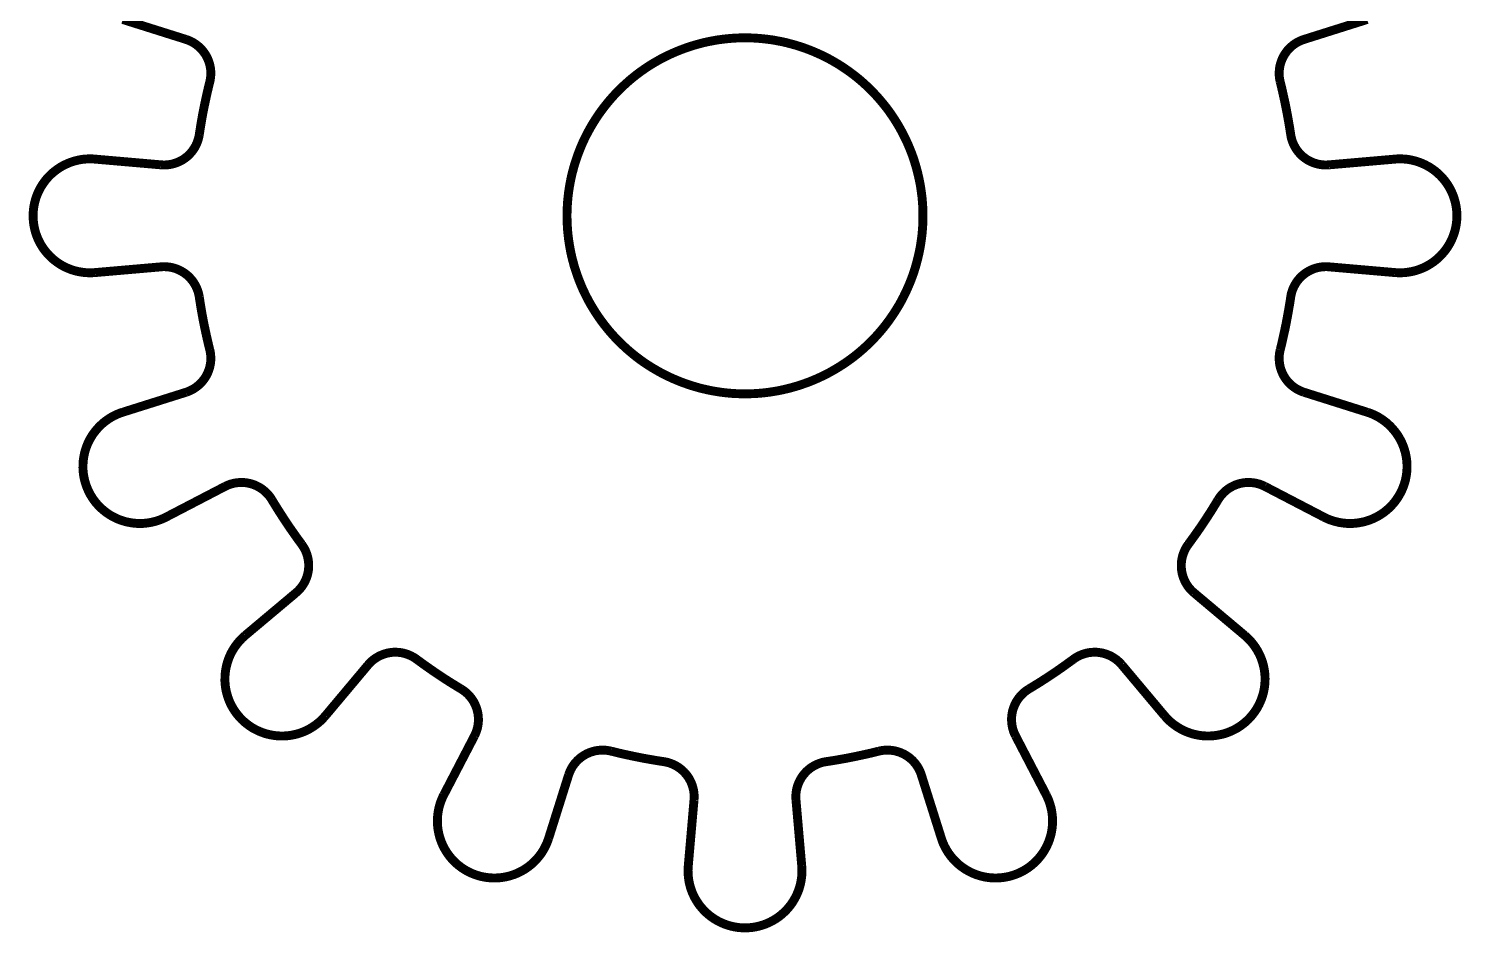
# Model space of a CAD drawing. Extents: x 1.1 to 21.8, y 1.7 to 15.4.
# Drawn here: x 1.092 to 2.677, y 7.108 to 8.107 of the extents above; entities that cross this region are included whole.
import ezdxf

# ---------------------------------------------------------------- set-up
doc = ezdxf.new("R2010")
doc.units = 0
doc.layers.get('0').update_dxf_attribs({"linetype": 'CONTINUOUS'})

msp = doc.modelspace()

# ---------------------------------------------------------------- linework, layer by layer
at = {"color": 0, "const_width": 0.00985}
for points in [[(1.2659, 8.09526), (1.19602, 8.11729)], [(2.50261, 8.09526), (2.57243, 8.11729)], [(1.29221, 8.04818), (1.2927, 8.05024), (1.29302, 8.05236), (1.29324, 8.05447), (1.2934, 8.05658), (1.2934, 8.05871), (1.29329, 8.06082), (1.29308, 8.06293), (1.2927, 8.065), (1.29226, 8.06711), (1.29172, 8.06917), (1.29102, 8.07118), (1.29026, 8.07314), (1.28939, 8.07508), (1.28841, 8.07693), (1.28733, 8.07878), (1.28613, 8.08051), (1.28483, 8.08225), (1.28348, 8.08388), (1.28201, 8.08539), (1.28049, 8.08686), (1.27886, 8.08826), (1.27718, 8.08957), (1.27544, 8.09076), (1.27365, 8.09185), (1.27176, 8.09289), (1.26986, 8.09375), (1.2679, 8.09457), (1.2659, 8.09526)], [(2.47624, 8.04818), (2.47581, 8.05024), (2.47542, 8.05236), (2.47521, 8.05447), (2.4751, 8.05658), (2.4751, 8.05871), (2.47521, 8.06082), (2.47542, 8.06293), (2.47575, 8.065), (2.47618, 8.06711), (2.47678, 8.06917), (2.47743, 8.07118), (2.47825, 8.07314), (2.47911, 8.07508), (2.48008, 8.07693), (2.48118, 8.07878), (2.48236, 8.08051), (2.48361, 8.08225), (2.48497, 8.08388), (2.48643, 8.08539), (2.48796, 8.08686), (2.48958, 8.08826), (2.49126, 8.08957), (2.493, 8.09076), (2.49485, 8.09185), (2.49669, 8.09289), (2.49864, 8.09375), (2.5006, 8.09457), (2.50261, 8.09526)], [(1.29221, 8.04818), (1.29047, 8.04096), (1.28879, 8.03375), (1.28722, 8.02647), (1.2857, 8.01921), (1.28429, 8.01193), (1.28299, 8.00461), (1.28179, 7.99729), (1.28065, 7.98996)], [(2.48785, 7.98996), (2.48671, 7.99729), (2.48546, 8.00461), (2.48415, 8.01193), (2.48275, 8.01921), (2.48128, 8.02647), (2.47965, 8.03375), (2.47803, 8.04096), (2.47624, 8.04818)], [(1.28065, 7.98996), (1.28027, 7.9879), (1.27978, 7.98583), (1.27919, 7.98378), (1.27848, 7.98178), (1.27767, 7.97982), (1.2768, 7.97786), (1.27577, 7.97601), (1.27463, 7.97424), (1.27344, 7.9725), (1.27214, 7.97081), (1.27073, 7.96918), (1.26926, 7.96767), (1.26774, 7.96619), (1.26611, 7.96485), (1.26438, 7.9636), (1.26264, 7.9624), (1.2608, 7.96132), (1.2589, 7.96035), (1.25694, 7.95947), (1.25499, 7.95871), (1.25298, 7.95806), (1.25092, 7.95751), (1.24886, 7.95703), (1.24674, 7.95671), (1.24463, 7.95649), (1.24251, 7.95638), (1.2404, 7.95643), (1.23828, 7.95654)], [(2.48785, 7.98996), (2.48817, 7.9879), (2.48867, 7.98583), (2.48926, 7.98378), (2.48996, 7.98178), (2.49078, 7.97982), (2.49169, 7.97786), (2.49274, 7.97601), (2.49382, 7.97424), (2.49501, 7.9725), (2.49631, 7.97081), (2.49772, 7.96918), (2.49918, 7.96767), (2.50076, 7.96619), (2.50239, 7.96485), (2.50407, 7.9636), (2.50586, 7.9624), (2.50765, 7.96132), (2.50956, 7.96035), (2.5115, 7.95947), (2.51346, 7.95871), (2.51551, 7.95806), (2.51753, 7.95751), (2.51964, 7.95703), (2.52171, 7.95671), (2.52382, 7.95649), (2.52593, 7.95638), (2.5281, 7.95643), (2.53017, 7.95654)], [(1.16531, 7.96289), (1.16271, 7.96311), (1.1601, 7.96317), (1.1575, 7.96311), (1.15489, 7.96294), (1.15229, 7.96272), (1.14968, 7.96235), (1.14714, 7.96186), (1.14459, 7.96126), (1.14204, 7.96061), (1.13954, 7.95979), (1.1371, 7.95893), (1.13471, 7.9579), (1.13232, 7.95682), (1.12999, 7.95562), (1.12771, 7.95438), (1.12549, 7.95296), (1.12337, 7.9515), (1.12126, 7.94997), (1.11925, 7.94835), (1.11724, 7.94661), (1.1154, 7.94482), (1.11355, 7.94293), (1.11182, 7.94097), (1.11019, 7.93896), (1.10862, 7.93685), (1.10715, 7.93468), (1.10574, 7.93246), (1.10449, 7.93024), (1.1033, 7.9279), (1.10216, 7.92551), (1.10118, 7.92313), (1.10026, 7.92068), (1.09945, 7.91818), (1.0988, 7.91564), (1.0982, 7.91314), (1.09771, 7.91054), (1.09733, 7.90799), (1.09706, 7.90539), (1.0969, 7.90278), (1.09684, 7.90018), (1.0969, 7.89757), (1.09706, 7.89497), (1.09733, 7.89236), (1.09771, 7.88976), (1.0982, 7.88721), (1.0988, 7.88465), (1.09945, 7.88211), (1.10026, 7.87967), (1.10118, 7.87722), (1.10216, 7.87478), (1.1033, 7.87244), (1.10449, 7.87011), (1.10574, 7.86783), (1.10715, 7.86561), (1.10862, 7.86344), (1.11019, 7.86139), (1.11182, 7.85938), (1.11355, 7.85742), (1.1154, 7.85553), (1.11724, 7.85374), (1.11925, 7.852), (1.12126, 7.85037), (1.12337, 7.84879), (1.12549, 7.84733), (1.12771, 7.84597), (1.12999, 7.84467), (1.13232, 7.84347), (1.13471, 7.84239), (1.1371, 7.84142), (1.13954, 7.8405), (1.14204, 7.83974), (1.14459, 7.83903), (1.14714, 7.83849), (1.14968, 7.838), (1.15229, 7.83763), (1.15489, 7.83735), (1.1575, 7.83724), (1.1601, 7.83718), (1.16271, 7.83724), (1.16531, 7.8374)], [(1.23828, 7.95654), (1.16531, 7.96289)], [(2.53017, 7.95654), (2.60314, 7.96289)], [(2.60314, 7.8374), (2.60579, 7.83724), (2.6084, 7.83718), (2.611, 7.83724), (2.61361, 7.83735), (2.61621, 7.83763), (2.61876, 7.838), (2.62136, 7.83849), (2.62392, 7.83903), (2.62642, 7.83974), (2.6289, 7.8405), (2.63135, 7.84142), (2.63379, 7.84239), (2.63612, 7.84347), (2.63846, 7.84467), (2.64074, 7.84597), (2.64296, 7.84733), (2.64513, 7.84879), (2.64725, 7.85037), (2.64925, 7.852), (2.65121, 7.85374), (2.6531, 7.85553), (2.65489, 7.85742), (2.65662, 7.85938), (2.65831, 7.86139), (2.65983, 7.86344), (2.66135, 7.86561), (2.66271, 7.86783), (2.66401, 7.87011), (2.66521, 7.87244), (2.66629, 7.87478), (2.66732, 7.87722), (2.66818, 7.87967), (2.669, 7.88211), (2.66971, 7.88465), (2.67031, 7.88721), (2.67079, 7.88976), (2.67117, 7.89236), (2.67144, 7.89497), (2.6716, 7.89757), (2.67165, 7.90018), (2.6716, 7.90278), (2.67144, 7.90539), (2.67117, 7.90799), (2.67079, 7.91054), (2.67031, 7.91314), (2.66971, 7.91564), (2.669, 7.91818), (2.66818, 7.92068), (2.66732, 7.92313), (2.66629, 7.92551), (2.66521, 7.9279), (2.66401, 7.93024), (2.66271, 7.93246), (2.66135, 7.93468), (2.65983, 7.93685), (2.65831, 7.93896), (2.65662, 7.94097), (2.65489, 7.94293), (2.6531, 7.94482), (2.65121, 7.94661), (2.64925, 7.94835), (2.64725, 7.94997), (2.64513, 7.9515), (2.64296, 7.95296), (2.64074, 7.95438), (2.63846, 7.95562), (2.63612, 7.95682), (2.63379, 7.9579), (2.63135, 7.95893), (2.6289, 7.95979), (2.62642, 7.96061), (2.62392, 7.96126), (2.62136, 7.96186), (2.61876, 7.96235), (2.61621, 7.96272), (2.61361, 7.96294), (2.611, 7.96311), (2.6084, 7.96317), (2.60579, 7.96311), (2.60314, 7.96289)], [(1.23828, 7.84375), (1.16531, 7.8374)], [(1.28065, 7.81033), (1.28027, 7.81244), (1.27978, 7.81451), (1.27919, 7.81657), (1.27848, 7.81858), (1.27767, 7.82053), (1.2768, 7.82243), (1.27577, 7.82428), (1.27463, 7.82611), (1.27344, 7.82785), (1.27214, 7.82954), (1.27073, 7.83111), (1.26926, 7.83268), (1.26774, 7.8341), (1.26611, 7.83544), (1.26438, 7.83675), (1.26264, 7.83789), (1.2608, 7.83897), (1.2589, 7.83996), (1.25694, 7.84082), (1.25499, 7.84164), (1.25298, 7.84229), (1.25092, 7.84283), (1.24886, 7.84326), (1.24674, 7.84358), (1.24463, 7.84381), (1.24251, 7.84392), (1.2404, 7.84392), (1.23828, 7.84375)], [(2.48785, 7.81033), (2.48817, 7.81244), (2.48867, 7.81451), (2.48926, 7.81657), (2.48996, 7.81858), (2.49078, 7.82053), (2.49169, 7.82243), (2.49274, 7.82428), (2.49382, 7.82611), (2.49501, 7.82785), (2.49631, 7.82954), (2.49772, 7.83111), (2.49918, 7.83268), (2.50076, 7.8341), (2.50239, 7.83544), (2.50407, 7.83675), (2.50586, 7.83789), (2.50765, 7.83897), (2.50956, 7.83996), (2.5115, 7.84082), (2.51346, 7.84164), (2.51551, 7.84229), (2.51753, 7.84283), (2.51964, 7.84326), (2.52171, 7.84358), (2.52382, 7.84381), (2.52593, 7.84392), (2.5281, 7.84392), (2.53017, 7.84375)], [(2.53017, 7.84375), (2.60314, 7.8374)], [(1.28065, 7.81033), (1.28179, 7.803), (1.28299, 7.79568), (1.28429, 7.78842), (1.2857, 7.78108), (1.28722, 7.77382), (1.28879, 7.7666), (1.29047, 7.75933), (1.29221, 7.75217)], [(2.47624, 7.75217), (2.47803, 7.75933), (2.47965, 7.7666), (2.48128, 7.77382), (2.48275, 7.78108), (2.48415, 7.78842), (2.48546, 7.79568), (2.48671, 7.803), (2.48785, 7.81033)], [(1.29221, 7.75217), (1.2927, 7.75006), (1.29302, 7.74799), (1.29324, 7.74588), (1.2934, 7.74376), (1.2934, 7.74164), (1.29329, 7.73953), (1.29308, 7.73742), (1.2927, 7.73529), (1.29226, 7.73324), (1.29172, 7.73118), (1.29102, 7.72917), (1.29026, 7.72721), (1.28939, 7.72526), (1.28841, 7.72336), (1.28733, 7.72157), (1.28613, 7.71978), (1.28483, 7.7181), (1.28348, 7.71647), (1.28201, 7.7149), (1.28049, 7.71343), (1.27886, 7.71208), (1.27718, 7.71078), (1.27544, 7.70958), (1.27365, 7.70844), (1.27176, 7.70747), (1.26986, 7.70654), (1.2679, 7.70574), (1.2659, 7.70503)], [(2.47624, 7.75217), (2.47581, 7.75006), (2.47542, 7.74799), (2.47521, 7.74588), (2.4751, 7.74376), (2.4751, 7.74164), (2.47521, 7.73953), (2.47542, 7.73742), (2.47575, 7.73529), (2.47618, 7.73324), (2.47678, 7.73118), (2.47743, 7.72917), (2.47825, 7.72721), (2.47911, 7.72526), (2.48008, 7.72336), (2.48118, 7.72157), (2.48236, 7.71978), (2.48361, 7.7181), (2.48497, 7.71647), (2.48643, 7.7149), (2.48796, 7.71343), (2.48958, 7.71208), (2.49126, 7.71078), (2.493, 7.70958), (2.49485, 7.70844), (2.49669, 7.70747), (2.49864, 7.70654), (2.5006, 7.70574), (2.50261, 7.70503)], [(1.2659, 7.70503), (1.19602, 7.683)], [(2.50261, 7.70503), (2.57243, 7.683)], [(1.19602, 7.683), (1.19352, 7.68218), (1.19108, 7.68126), (1.18869, 7.68018), (1.18636, 7.6791), (1.18408, 7.67785), (1.1818, 7.67649), (1.17963, 7.67507), (1.17752, 7.67356), (1.1754, 7.67199), (1.17345, 7.67031), (1.1715, 7.66851), (1.16965, 7.66667), (1.16786, 7.66476), (1.16618, 7.66276), (1.16461, 7.66075), (1.16303, 7.65864), (1.16162, 7.65642), (1.16027, 7.65419), (1.15902, 7.65192), (1.15788, 7.64958), (1.15679, 7.64719), (1.15587, 7.64475), (1.155, 7.64225), (1.15424, 7.63976), (1.15365, 7.63726), (1.1531, 7.63471), (1.15267, 7.63211), (1.15229, 7.6295), (1.15213, 7.6269), (1.15202, 7.62429), (1.15196, 7.62169), (1.15207, 7.61908), (1.15229, 7.61649), (1.15262, 7.61387), (1.15305, 7.61133), (1.15359, 7.60878), (1.15424, 7.60622), (1.155, 7.60374), (1.15582, 7.60129), (1.15679, 7.59885), (1.15782, 7.59646), (1.15896, 7.59412), (1.16021, 7.59179), (1.16157, 7.58957), (1.16298, 7.5874), (1.1645, 7.58524), (1.16607, 7.58317), (1.16954, 7.57926), (1.17139, 7.57742), (1.17334, 7.57568), (1.17535, 7.574), (1.17741, 7.57238), (1.17952, 7.57086), (1.18169, 7.56944), (1.18392, 7.56814), (1.18625, 7.56689), (1.18858, 7.56575), (1.19097, 7.56467), (1.19341, 7.56375), (1.19591, 7.56293), (1.19841, 7.56218), (1.2009, 7.56153), (1.2035, 7.56104), (1.20605, 7.5606), (1.20866, 7.56028), (1.21126, 7.56006), (1.21387, 7.55994), (1.21647, 7.55994), (1.21908, 7.56006), (1.22168, 7.56033), (1.22428, 7.56065), (1.22683, 7.56108), (1.22938, 7.56164), (1.23193, 7.56228), (1.23443, 7.56304), (1.23687, 7.56386), (1.23931, 7.56483), (1.2417, 7.56592), (1.24403, 7.56706)], [(2.52442, 7.56706), (2.52675, 7.56592), (2.52914, 7.56483), (2.53157, 7.56386), (2.53407, 7.56304), (2.53657, 7.56228), (2.53907, 7.56164), (2.54161, 7.56108), (2.54422, 7.56065), (2.54676, 7.56033), (2.54943, 7.56006), (2.55197, 7.55994), (2.55464, 7.55994), (2.55724, 7.56006), (2.55985, 7.56028), (2.56239, 7.5606), (2.565, 7.56104), (2.56754, 7.56153), (2.5701, 7.56218), (2.5726, 7.56293), (2.57503, 7.56375), (2.57747, 7.56467), (2.57986, 7.56575), (2.58225, 7.56689), (2.58453, 7.56814), (2.58675, 7.56944), (2.58897, 7.57086), (2.5911, 7.57238), (2.59315, 7.574), (2.59517, 7.57568), (2.59706, 7.57742), (2.5989, 7.57926), (2.60069, 7.58122), (2.60238, 7.58317), (2.604, 7.58524), (2.60693, 7.58957), (2.60824, 7.59179), (2.60949, 7.59412), (2.61062, 7.59646), (2.61171, 7.59885), (2.61262, 7.60129), (2.6135, 7.60374), (2.61426, 7.60622), (2.6149, 7.60878), (2.6154, 7.61133), (2.61583, 7.61387), (2.61615, 7.61649), (2.61637, 7.61908), (2.61649, 7.62169), (2.61649, 7.62429), (2.61637, 7.6269), (2.61615, 7.6295), (2.61583, 7.63211), (2.6154, 7.63471), (2.61486, 7.63726), (2.61421, 7.63976), (2.61344, 7.64225), (2.61262, 7.64475), (2.61165, 7.64719), (2.61057, 7.64958), (2.60943, 7.65192), (2.60818, 7.65419), (2.60688, 7.65642), (2.60542, 7.65864), (2.60389, 7.66075), (2.60226, 7.66276), (2.60058, 7.66476), (2.59879, 7.66667), (2.59694, 7.66851), (2.59506, 7.67031), (2.59304, 7.67199), (2.59099, 7.67356), (2.58886, 7.67507), (2.58664, 7.67649), (2.58442, 7.67785), (2.58208, 7.6791), (2.57975, 7.68018), (2.57736, 7.68126), (2.57493, 7.68218), (2.57243, 7.683)], [(1.36095, 7.58621), (1.35981, 7.588), (1.35856, 7.58974), (1.35726, 7.59136), (1.35585, 7.59293), (1.35433, 7.59446), (1.35276, 7.59586), (1.35113, 7.59722), (1.34939, 7.59847), (1.3476, 7.59961), (1.34576, 7.60064), (1.34386, 7.60161), (1.34191, 7.60249), (1.33995, 7.60319), (1.33789, 7.60385), (1.33583, 7.60433), (1.33377, 7.60476), (1.33165, 7.60508), (1.32954, 7.60525), (1.32742, 7.60531), (1.3253, 7.60525), (1.32319, 7.60508), (1.32107, 7.60482), (1.31896, 7.60444), (1.31695, 7.60394), (1.31489, 7.60335), (1.31288, 7.6026), (1.31093, 7.60178), (1.30903, 7.60086)], [(2.4075, 7.58621), (2.40864, 7.588), (2.40989, 7.58974), (2.41124, 7.59136), (2.41265, 7.59293), (2.41411, 7.59446), (2.41569, 7.59586), (2.41737, 7.59722), (2.41906, 7.59847), (2.42085, 7.59961), (2.42269, 7.60064), (2.42458, 7.60161), (2.42654, 7.60249), (2.42854, 7.60319), (2.43056, 7.60385), (2.43261, 7.60433), (2.43468, 7.60476), (2.43679, 7.60508), (2.43892, 7.60525), (2.44103, 7.60531), (2.44319, 7.60525), (2.44532, 7.60508), (2.44737, 7.60482), (2.44949, 7.60444), (2.45156, 7.60394), (2.45356, 7.60335), (2.45557, 7.6026), (2.45751, 7.60178), (2.45942, 7.60086)], [(1.30903, 7.60086), (1.24403, 7.56706)], [(1.36095, 7.58621), (1.3648, 7.57986), (1.36876, 7.57357), (1.37277, 7.56733), (1.37684, 7.56114), (1.38102, 7.55496), (1.38525, 7.54889), (1.38954, 7.54286), (1.39393, 7.53689)], [(2.37457, 7.53689), (2.3789, 7.54286), (2.38325, 7.54889), (2.38747, 7.55496), (2.39165, 7.56114), (2.39572, 7.56733), (2.39974, 7.57357), (2.40365, 7.57986), (2.4075, 7.58621)], [(2.45942, 7.60086), (2.52442, 7.56706)], [(1.39393, 7.53689), (1.39512, 7.5351), (1.39626, 7.53331), (1.39729, 7.53147), (1.39822, 7.52957), (1.39903, 7.52761), (1.39974, 7.52561), (1.40033, 7.52354), (1.40082, 7.52149), (1.40121, 7.51942), (1.40147, 7.51731), (1.40164, 7.51519), (1.40164, 7.51307), (1.40158, 7.5109), (1.40142, 7.50879), (1.4011, 7.50672), (1.40067, 7.50461), (1.40012, 7.50261), (1.39953, 7.50054), (1.39876, 7.49858), (1.39789, 7.49664), (1.39692, 7.49474), (1.39589, 7.49289), (1.39469, 7.4911), (1.39344, 7.48936), (1.39214, 7.48774), (1.39068, 7.48617), (1.38921, 7.48469), (1.38759, 7.48329)], [(2.37457, 7.53689), (2.37332, 7.5351), (2.37218, 7.53331), (2.37121, 7.53147), (2.37028, 7.52957), (2.36947, 7.52761), (2.36871, 7.52561), (2.36811, 7.52354), (2.36762, 7.52149), (2.36724, 7.51942), (2.36697, 7.51731), (2.36686, 7.51519), (2.36681, 7.51307), (2.36686, 7.5109), (2.36708, 7.50879), (2.3674, 7.50672), (2.36778, 7.50461), (2.36833, 7.50261), (2.36897, 7.50054), (2.36974, 7.49858), (2.37061, 7.49664), (2.37153, 7.49474), (2.37261, 7.49289), (2.37375, 7.4911), (2.375, 7.48936), (2.37636, 7.48774), (2.37776, 7.48617), (2.37929, 7.48469), (2.38086, 7.48329)], [(1.38759, 7.48329), (1.33149, 7.43619)], [(2.38086, 7.48329), (2.43696, 7.43619)], [(1.33149, 7.43619), (1.32954, 7.43446), (1.32764, 7.43267), (1.32585, 7.43078), (1.32411, 7.42882), (1.32243, 7.42681), (1.32086, 7.42469), (1.31939, 7.42258), (1.31798, 7.42036), (1.31668, 7.41808), (1.31548, 7.41581), (1.3144, 7.41342), (1.31337, 7.41103), (1.3125, 7.40853), (1.31169, 7.40608), (1.31098, 7.40354), (1.31038, 7.40099), (1.3099, 7.39844), (1.30952, 7.39589), (1.30924, 7.39328), (1.30908, 7.39068), (1.30903, 7.38807), (1.30903, 7.38547), (1.30946, 7.38026), (1.30984, 7.37765), (1.31033, 7.37511), (1.31093, 7.37256), (1.31163, 7.37007), (1.31239, 7.36757), (1.31331, 7.36507), (1.31429, 7.36268), (1.31538, 7.36029), (1.31657, 7.35801), (1.31787, 7.35574), (1.31923, 7.35351), (1.32069, 7.35135), (1.32227, 7.34928), (1.32395, 7.34722), (1.32563, 7.34526), (1.32747, 7.34338), (1.32932, 7.34158), (1.33133, 7.33985), (1.33333, 7.33822), (1.33545, 7.33664), (1.33757, 7.33518), (1.33979, 7.33376), (1.34207, 7.33251), (1.3444, 7.33132), (1.34673, 7.33024), (1.34918, 7.32921), (1.35162, 7.32835), (1.35411, 7.32753), (1.35661, 7.32682), (1.35916, 7.32628), (1.36171, 7.32579), (1.36431, 7.32542), (1.36692, 7.32514), (1.36952, 7.32497), (1.37213, 7.32493), (1.37473, 7.32497), (1.37733, 7.32514), (1.37994, 7.32542), (1.38254, 7.32579), (1.38764, 7.32687), (1.39014, 7.32758), (1.39264, 7.3284), (1.39507, 7.32932), (1.39746, 7.33029), (1.39985, 7.33143), (1.40218, 7.33262), (1.40446, 7.33393), (1.40663, 7.33535), (1.40881, 7.33681), (1.41086, 7.33837), (1.41292, 7.34), (1.41488, 7.34174), (1.41672, 7.34358), (1.41851, 7.34549), (1.42025, 7.34744)], [(2.34819, 7.34744), (2.34993, 7.34549), (2.35172, 7.34358), (2.35362, 7.34174), (2.35558, 7.34), (2.35758, 7.33837), (2.35969, 7.33681), (2.36182, 7.33535), (2.36404, 7.33393), (2.36632, 7.33262), (2.3686, 7.33143), (2.37099, 7.33029), (2.37337, 7.32932), (2.37588, 7.3284), (2.37831, 7.32758), (2.38086, 7.32687), (2.38596, 7.32579), (2.38851, 7.32542), (2.39111, 7.32514), (2.39372, 7.32497), (2.39632, 7.32493), (2.39899, 7.32497), (2.40153, 7.32514), (2.40414, 7.32542), (2.40674, 7.32579), (2.40929, 7.32628), (2.41183, 7.32682), (2.41439, 7.32753), (2.41689, 7.32835), (2.41932, 7.32921), (2.42171, 7.33024), (2.4241, 7.33132), (2.42643, 7.33251), (2.42865, 7.33376), (2.43087, 7.33518), (2.43306, 7.33664), (2.43517, 7.33822), (2.43718, 7.33985), (2.43913, 7.34158), (2.44103, 7.34338), (2.44282, 7.34526), (2.44456, 7.34722), (2.44618, 7.34928), (2.44775, 7.35135), (2.44922, 7.35351), (2.45063, 7.35574), (2.45188, 7.35801), (2.45307, 7.36029), (2.45415, 7.36268), (2.45518, 7.36507), (2.45606, 7.36757), (2.45688, 7.37007), (2.45757, 7.37256), (2.45811, 7.37511), (2.45861, 7.37765), (2.45899, 7.38026), (2.45925, 7.38286), (2.45942, 7.38547), (2.45947, 7.38807), (2.45942, 7.39068), (2.45925, 7.39328), (2.45893, 7.39589), (2.45861, 7.39844), (2.45811, 7.40099), (2.45751, 7.40354), (2.45682, 7.40608), (2.456, 7.40853), (2.45508, 7.41103), (2.4541, 7.41342), (2.45296, 7.41581), (2.45176, 7.41808), (2.45047, 7.42036), (2.44906, 7.42258), (2.4476, 7.42469), (2.44601, 7.42681), (2.44439, 7.42882), (2.44265, 7.43078), (2.44081, 7.43267), (2.43896, 7.43446), (2.43696, 7.43619)], [(1.52094, 7.40983), (1.51921, 7.41108), (1.51742, 7.41217), (1.51551, 7.41319), (1.51361, 7.41411), (1.51167, 7.41493), (1.50965, 7.41564), (1.5076, 7.41624), (1.50558, 7.41678), (1.50347, 7.41715), (1.50136, 7.41738), (1.49924, 7.41754), (1.49713, 7.41758), (1.49501, 7.41754), (1.49289, 7.41732), (1.49078, 7.41699), (1.48872, 7.41661), (1.48665, 7.41607), (1.48465, 7.41542), (1.48264, 7.41465), (1.48068, 7.41385), (1.47879, 7.41287), (1.47694, 7.41178), (1.47515, 7.41064), (1.47347, 7.4094), (1.47179, 7.40804), (1.47026, 7.40662), (1.46875, 7.40511), (1.46733, 7.40354)], [(2.24756, 7.40983), (2.24929, 7.41108), (2.25108, 7.41217), (2.25293, 7.41319), (2.25483, 7.41411), (2.25678, 7.41493), (2.25879, 7.41564), (2.26085, 7.41624), (2.26292, 7.41678), (2.26497, 7.41715), (2.26708, 7.41738), (2.26921, 7.41754), (2.27132, 7.41758), (2.27349, 7.41754), (2.27556, 7.41732), (2.27767, 7.41699), (2.27979, 7.41661), (2.28179, 7.41607), (2.28386, 7.41542), (2.28581, 7.41465), (2.28776, 7.41385), (2.28965, 7.41287), (2.2915, 7.41178), (2.29329, 7.41064), (2.29503, 7.4094), (2.29665, 7.40804), (2.29824, 7.40662), (2.29969, 7.40511), (2.30111, 7.40354)], [(1.46733, 7.40354), (1.42025, 7.34744)], [(1.52094, 7.40983), (1.52692, 7.40549), (1.53299, 7.40115), (1.53907, 7.39692), (1.54519, 7.39279), (1.55137, 7.38867), (1.55767, 7.38465), (1.56396, 7.38075), (1.57026, 7.3769)], [(2.19819, 7.3769), (2.20454, 7.38075), (2.21083, 7.38465), (2.21707, 7.38867), (2.22944, 7.39692), (2.23551, 7.40115), (2.24756, 7.40983)], [(2.30111, 7.40354), (2.34819, 7.34744)], [(1.57026, 7.3769), (1.57206, 7.37576), (1.57379, 7.37451), (1.57547, 7.37315), (1.57704, 7.37181), (1.57856, 7.37028), (1.57997, 7.36871), (1.58132, 7.36703), (1.58371, 7.36356), (1.58475, 7.36171), (1.58567, 7.35981), (1.58653, 7.35786), (1.58729, 7.35585), (1.58789, 7.35385), (1.58843, 7.35178), (1.58886, 7.34967), (1.58914, 7.3476), (1.58931, 7.34549), (1.58942, 7.34332), (1.58936, 7.34125), (1.58919, 7.33908), (1.58892, 7.33697), (1.58854, 7.3349), (1.588, 7.33285), (1.5874, 7.33083), (1.58669, 7.32883), (1.58589, 7.32687), (1.58496, 7.32497)], [(2.19819, 7.3769), (2.1964, 7.37576), (2.19467, 7.37451), (2.19303, 7.37315), (2.19146, 7.37181), (2.18994, 7.37028), (2.18853, 7.36871), (2.18718, 7.36703), (2.18593, 7.36529), (2.18479, 7.36356), (2.18375, 7.36171), (2.18278, 7.35981), (2.18197, 7.35786), (2.18121, 7.35585), (2.18056, 7.35385), (2.18001, 7.35178), (2.17964, 7.34967), (2.17931, 7.3476), (2.17914, 7.34549), (2.1791, 7.34332), (2.17914, 7.34125), (2.17931, 7.33908), (2.17958, 7.33697), (2.17996, 7.3349), (2.18044, 7.33285), (2.18104, 7.33083), (2.18175, 7.32883), (2.18261, 7.32687), (2.18354, 7.32497)], [(1.58496, 7.32497), (1.55117, 7.25999)], [(2.18354, 7.32497), (2.21733, 7.25999)], [(1.73622, 7.30817), (1.73415, 7.3086), (1.73204, 7.30897), (1.72999, 7.30919), (1.72781, 7.30931), (1.72569, 7.30931), (1.72358, 7.30919), (1.72146, 7.30897), (1.71935, 7.30865), (1.71729, 7.30821), (1.71528, 7.30761), (1.71326, 7.30697), (1.71126, 7.30615), (1.70931, 7.30528), (1.70747, 7.30431), (1.70563, 7.30322), (1.70389, 7.30203), (1.70221, 7.30078), (1.70053, 7.29937), (1.699, 7.29796), (1.69754, 7.29639), (1.69613, 7.29482), (1.69482, 7.29312), (1.69363, 7.29139), (1.69254, 7.28956), (1.69151, 7.28771), (1.69065, 7.28575), (1.68983, 7.28381), (1.68912, 7.28179)], [(1.73622, 7.30817), (1.74343, 7.30638), (1.75065, 7.30474), (1.75792, 7.30317), (1.76519, 7.30165), (1.77246, 7.30024), (1.77979, 7.29893), (1.78711, 7.29769), (1.79443, 7.29656)], [(1.97407, 7.29656), (1.98139, 7.29769), (1.98872, 7.29893), (1.99599, 7.30024), (2.00331, 7.30165), (2.01053, 7.30317), (2.01779, 7.30474), (2.02501, 7.30638), (2.03222, 7.30817)], [(2.03222, 7.30817), (2.03429, 7.3086), (2.0364, 7.30897), (2.03851, 7.30919), (2.04064, 7.30931), (2.04275, 7.30931), (2.04486, 7.30919), (2.04699, 7.30897), (2.0491, 7.30865), (2.05117, 7.30821), (2.05322, 7.30761), (2.05524, 7.30697), (2.05718, 7.30615), (2.05914, 7.30528), (2.06104, 7.30431), (2.06282, 7.30322), (2.06461, 7.30203), (2.06629, 7.30078), (2.06793, 7.29937), (2.0695, 7.29796), (2.07096, 7.29639), (2.07232, 7.29482), (2.07362, 7.29312), (2.07482, 7.29139), (2.07596, 7.28956), (2.07693, 7.28771), (2.07785, 7.28575), (2.07867, 7.28381), (2.07932, 7.28179)], [(1.79443, 7.29656), (1.7965, 7.29622), (1.79856, 7.29574), (1.80063, 7.29514), (1.80263, 7.29443), (1.80458, 7.29362), (1.80653, 7.29269), (1.80838, 7.29167), (1.81017, 7.29058), (1.8119, 7.28939), (1.81358, 7.28808), (1.81521, 7.28668), (1.81674, 7.28521), (1.81819, 7.28364), (1.81956, 7.28201), (1.82081, 7.28033), (1.822, 7.27854), (1.82308, 7.27669), (1.82406, 7.27485), (1.82493, 7.27289), (1.82568, 7.27094), (1.82633, 7.26888), (1.82688, 7.26688), (1.82736, 7.26476), (1.82769, 7.26269), (1.8279, 7.26058), (1.82801, 7.25846), (1.82796, 7.25635), (1.82785, 7.25418)], [(1.97407, 7.29656), (1.97194, 7.29622), (1.96989, 7.29574), (1.96783, 7.29514), (1.96582, 7.29443), (1.96386, 7.29362), (1.96197, 7.29269), (1.96007, 7.29167), (1.95828, 7.29058), (1.95654, 7.28939), (1.95486, 7.28808), (1.95324, 7.28668), (1.95171, 7.28521), (1.95031, 7.28364), (1.94894, 7.28201), (1.94764, 7.28033), (1.9465, 7.27854), (1.94542, 7.27669), (1.94444, 7.27485), (1.94358, 7.27289), (1.94276, 7.27094), (1.94211, 7.26888), (1.94157, 7.26688), (1.94114, 7.26476), (1.94081, 7.26269), (1.9406, 7.26058), (1.94049, 7.25846), (1.94049, 7.25635), (1.94065, 7.25418)], [(1.68912, 7.28179), (1.6671, 7.21192)], [(2.07932, 7.28179), (2.1014, 7.21192)], [(1.55117, 7.25999), (1.54997, 7.25765), (1.54893, 7.25526), (1.54796, 7.25282), (1.5471, 7.25037), (1.54633, 7.24783), (1.54568, 7.24533), (1.54514, 7.24278), (1.54471, 7.24018), (1.54438, 7.23763), (1.54417, 7.23503), (1.54406, 7.23242), (1.54406, 7.22976), (1.54411, 7.22715), (1.54432, 7.22456), (1.54465, 7.222), (1.54508, 7.2194), (1.54563, 7.21685), (1.54622, 7.21431), (1.54699, 7.21181), (1.54785, 7.20936), (1.54878, 7.20692), (1.54981, 7.20454), (1.55094, 7.20215), (1.55219, 7.19987), (1.55354, 7.19764), (1.55496, 7.19542), (1.55647, 7.19331), (1.55806, 7.19125), (1.55974, 7.18924), (1.56153, 7.18733), (1.56338, 7.18549), (1.56526, 7.18371), (1.56728, 7.18201), (1.56933, 7.18044), (1.57146, 7.17888), (1.57363, 7.17746), (1.5759, 7.17611), (1.57818, 7.17492), (1.58051, 7.17372), (1.5829, 7.17269), (1.58535, 7.17176), (1.58783, 7.1709), (1.59033, 7.17014), (1.59283, 7.16954), (1.59537, 7.169), (1.59799, 7.16857), (1.60058, 7.16824), (1.60314, 7.16803), (1.60579, 7.16792), (1.6084, 7.16792), (1.611, 7.16803), (1.61361, 7.16824), (1.61621, 7.16857), (1.61876, 7.169), (1.62131, 7.16954), (1.62386, 7.17019), (1.62636, 7.17096), (1.62879, 7.17176), (1.63124, 7.17275), (1.63363, 7.17378), (1.63596, 7.17497), (1.63829, 7.17622), (1.64051, 7.17751), (1.64268, 7.17899), (1.64481, 7.1805), (1.64686, 7.18212), (1.64888, 7.18381), (1.65076, 7.1856), (1.65261, 7.18744), (1.65435, 7.18935), (1.65603, 7.19135), (1.65767, 7.19342), (1.65918, 7.19553), (1.6606, 7.19775), (1.66189, 7.19997), (1.66314, 7.20231), (1.66428, 7.20464), (1.66531, 7.20703), (1.66624, 7.20947), (1.6671, 7.21192)], [(1.82785, 7.25418), (1.8215, 7.18121)], [(1.94065, 7.25418), (1.947, 7.18121)], [(2.1014, 7.21192), (2.10221, 7.20947), (2.10314, 7.20703), (2.10417, 7.20464), (2.10531, 7.20231), (2.10656, 7.19997), (2.10792, 7.19775), (2.10932, 7.19553), (2.11083, 7.19342), (2.11242, 7.19135), (2.1141, 7.18935), (2.11583, 7.18744), (2.11774, 7.1856), (2.11963, 7.18381), (2.12158, 7.18212), (2.12364, 7.1805), (2.12582, 7.17899), (2.12799, 7.17751), (2.13021, 7.17622), (2.13249, 7.17497), (2.13482, 7.17378), (2.13721, 7.17275), (2.13965, 7.17176), (2.14214, 7.17096), (2.14464, 7.17019), (2.14714, 7.16954), (2.14968, 7.169), (2.15229, 7.16857), (2.15489, 7.16824), (2.1575, 7.16803), (2.1601, 7.16792), (2.16271, 7.16792), (2.16531, 7.16803), (2.16792, 7.16824), (2.17051, 7.16857), (2.17307, 7.169), (2.17563, 7.16954), (2.17817, 7.17014), (2.18067, 7.1709), (2.18317, 7.17176), (2.18554, 7.17269), (2.18793, 7.17372), (2.19032, 7.17492), (2.1926, 7.17611), (2.19482, 7.17746), (2.19706, 7.17888), (2.19917, 7.18044), (2.20122, 7.18201), (2.20318, 7.18371), (2.20514, 7.18549), (2.20697, 7.18733), (2.20871, 7.18924), (2.21039, 7.19125), (2.21203, 7.19331), (2.21354, 7.19542), (2.21496, 7.19764), (2.21625, 7.19987), (2.2175, 7.20215), (2.21864, 7.20454), (2.21972, 7.20692), (2.22065, 7.20936), (2.22146, 7.21181), (2.22222, 7.21431), (2.22287, 7.21685), (2.22336, 7.2194), (2.22379, 7.222), (2.22412, 7.22456), (2.22433, 7.22715), (2.22444, 7.22976), (2.22444, 7.23242), (2.22433, 7.23503), (2.22407, 7.23763), (2.22374, 7.24018), (2.22331, 7.24278), (2.22276, 7.24533), (2.22211, 7.24783), (2.22136, 7.25037), (2.22049, 7.25282), (2.21957, 7.25526), (2.21847, 7.25765), (2.21733, 7.25999)], [(1.8215, 7.18121), (1.82129, 7.1786), (1.82124, 7.176), (1.82129, 7.17339), (1.82146, 7.17079), (1.82172, 7.16818), (1.82206, 7.16564), (1.82254, 7.16303), (1.82314, 7.16049), (1.82379, 7.15799), (1.8246, 7.15549), (1.82547, 7.15306), (1.82644, 7.15061), (1.82872, 7.14594), (1.83003, 7.14367), (1.83143, 7.14144), (1.83285, 7.13926), (1.83442, 7.13715), (1.8361, 7.13514), (1.83778, 7.13319), (1.83963, 7.13129), (1.84147, 7.1295), (1.84343, 7.12776), (1.84543, 7.12608), (1.84754, 7.12457), (1.84972, 7.12304), (1.85189, 7.12169), (1.85417, 7.12039), (1.8565, 7.11919), (1.85889, 7.11811), (1.86128, 7.11708), (1.86372, 7.11621), (1.86621, 7.1154), (1.86871, 7.11469), (1.87125, 7.1141), (1.87386, 7.11361), (1.87642, 7.11322), (1.87901, 7.11296), (1.88163, 7.11279), (1.88422, 7.11274), (1.88683, 7.11279), (1.88943, 7.11296), (1.89204, 7.11322), (1.89464, 7.11361), (1.89719, 7.1141), (1.89974, 7.11469), (1.90224, 7.1154), (1.90474, 7.11621), (1.90717, 7.11708), (1.90961, 7.11811), (1.91194, 7.11919), (1.91428, 7.12039), (1.91656, 7.12169), (1.91878, 7.12304), (1.92096, 7.12457), (1.92301, 7.12608), (1.92503, 7.12776), (1.92697, 7.1295), (1.92887, 7.13129), (1.93067, 7.13319), (1.9324, 7.13514), (1.93403, 7.13715), (1.9356, 7.13926), (1.93707, 7.14144), (1.93842, 7.14367), (1.93972, 7.14594), (1.94092, 7.14828), (1.942, 7.15061), (1.94299, 7.15306), (1.9439, 7.15549), (1.94467, 7.15799), (1.94536, 7.16049), (1.9459, 7.16303), (1.9464, 7.16564), (1.94678, 7.16818), (1.94706, 7.17079), (1.94721, 7.17339), (1.94721, 7.176), (1.94715, 7.1786), (1.947, 7.18121)]]:
    msp.add_lwpolyline(points, dxfattribs=at)
at = {"color": 0}
for points, const_width in [([(2.08106, 7.90018), (2.081, 7.90533), (2.08083, 7.91049), (2.08046, 7.91558), (2.08003, 7.92074), (2.07937, 7.92583), (2.07867, 7.93093), (2.07781, 7.93604), (2.07676, 7.94108), (2.07563, 7.94612), (2.07437, 7.95111), (2.07297, 7.95606), (2.07146, 7.96099), (2.06982, 7.96588), (2.06803, 7.97071), (2.06608, 7.97547), (2.06407, 7.98025), (2.0619, 7.98492), (2.05963, 7.98953), (2.05724, 7.99408), (2.05474, 7.99858), (2.05208, 8.00299), (2.04932, 8.00738), (2.04644, 8.01167), (2.04351, 8.0159), (2.04042, 8.02001), (2.03722, 8.02403), (2.0339, 8.028), (2.03054, 8.0319), (2.02701, 8.03564), (2.02344, 8.03933), (2.01975, 8.04297), (2.01594, 8.04644), (2.0121, 8.04986), (2.00814, 8.05317), (2.00407, 8.05632), (1.99994, 8.0594), (1.99571, 8.06239), (1.99143, 8.06526), (1.98708, 8.06803), (1.98264, 8.07064), (1.97814, 8.07319), (1.97364, 8.07557), (1.96897, 8.07785), (1.96431, 8.07997), (1.95958, 8.08203), (1.95475, 8.08393), (1.94993, 8.08572), (1.94504, 8.08735), (1.94015, 8.08892), (1.93517, 8.09028), (1.93018, 8.09158), (1.92518, 8.09272), (1.92008, 8.09369), (1.91504, 8.09462), (1.90994, 8.09532), (1.90483, 8.09592), (1.89968, 8.0964), (1.89453, 8.09674), (1.88938, 8.09694), (1.88422, 8.097), (1.87907, 8.09694), (1.87392, 8.09674), (1.86876, 8.0964), (1.86367, 8.09592), (1.85856, 8.09532), (1.85346, 8.09462), (1.84836, 8.09369), (1.84332, 8.09272), (1.83826, 8.09158), (1.83328, 8.09028), (1.82835, 8.08892), (1.8234, 8.08735), (1.81853, 8.08572), (1.81369, 8.08393), (1.80892, 8.08203), (1.80414, 8.07997), (1.79949, 8.07785), (1.79486, 8.07557), (1.79031, 8.07319), (1.78581, 8.07064), (1.78136, 8.06803), (1.77701, 8.06526), (1.77274, 8.06239), (1.7685, 8.0594), (1.76438, 8.05632), (1.76036, 8.05317), (1.7564, 8.04986), (1.75256, 8.04644), (1.74875, 8.04297), (1.74507, 8.03933), (1.74143, 8.03564), (1.73796, 8.0319), (1.73454, 8.028), (1.73128, 8.02403), (1.72808, 8.02001), (1.72499, 8.0159), (1.722, 8.01167), (1.71913, 8.00738), (1.71642, 8.00299), (1.71376, 7.99858), (1.71126, 7.99408), (1.70882, 7.98953), (1.70654, 7.98492), (1.70437, 7.98025), (1.70236, 7.97547), (1.70047, 7.97071), (1.69868, 7.96588), (1.69706, 7.96099), (1.69547, 7.95606), (1.69412, 7.95111), (1.69282, 7.94612), (1.69168, 7.94108), (1.69069, 7.93604), (1.68983, 7.93093), (1.68907, 7.92583), (1.68847, 7.92074), (1.68799, 7.91558), (1.68767, 7.91049), (1.68744, 7.90533), (1.68739, 7.90018), (1.68744, 7.89501), (1.68767, 7.88986), (1.68799, 7.88471), (1.68847, 7.87956), (1.68907, 7.87446), (1.68983, 7.86936), (1.69069, 7.86431), (1.69168, 7.85921), (1.69282, 7.85422), (1.69412, 7.84924), (1.69547, 7.84424), (1.69706, 7.83931), (1.69868, 7.83447), (1.70047, 7.82964), (1.70236, 7.82482), (1.70437, 7.8201), (1.70654, 7.81543), (1.70882, 7.81076), (1.71126, 7.80621), (1.71376, 7.80171), (1.71642, 7.79731), (1.71913, 7.79297), (1.722, 7.78868), (1.72499, 7.78444), (1.72808, 7.78033), (1.73128, 7.77626), (1.73454, 7.77229), (1.73796, 7.76844), (1.74143, 7.76465), (1.74507, 7.76096), (1.74875, 7.75738), (1.75256, 7.75385), (1.7564, 7.75049), (1.76036, 7.74718), (1.76438, 7.74397), (1.7685, 7.74089), (1.77274, 7.7379), (1.77701, 7.73508), (1.78136, 7.73232), (1.78581, 7.72971), (1.79031, 7.72715), (1.79486, 7.72478), (1.79949, 7.7225), (1.80414, 7.72032), (1.80892, 7.71832), (1.81369, 7.71636), (1.81853, 7.71463), (1.8234, 7.71294), (1.82835, 7.71143), (1.83328, 7.71001), (1.83826, 7.70876), (1.84332, 7.70762), (1.84836, 7.7066), (1.85346, 7.70574), (1.85856, 7.70497), (1.86367, 7.70438), (1.86876, 7.70389), (1.87392, 7.70356), (1.87907, 7.7034), (1.88422, 7.70329), (1.88938, 7.7034), (1.89453, 7.70356), (1.89968, 7.70389), (1.90483, 7.70438), (1.90994, 7.70497), (1.91504, 7.70574), (1.92008, 7.7066), (1.92518, 7.70762), (1.93018, 7.70876), (1.93517, 7.71001), (1.94015, 7.71143), (1.94504, 7.71294), (1.94993, 7.71463), (1.95475, 7.71636), (1.95958, 7.71832), (1.96431, 7.72032), (1.96897, 7.7225), (1.97364, 7.72478), (1.97814, 7.72715), (1.98264, 7.72971), (1.98708, 7.73232), (1.99143, 7.73508), (1.99571, 7.7379), (1.99994, 7.74089), (2.00407, 7.74397), (2.00814, 7.74718), (2.0121, 7.75049), (2.01594, 7.75385), (2.01975, 7.75738), (2.02344, 7.76096), (2.02701, 7.76465), (2.03054, 7.76844), (2.0339, 7.77229), (2.03722, 7.77626), (2.04042, 7.78033), (2.04351, 7.78444), (2.04644, 7.78868), (2.04932, 7.79297), (2.05208, 7.79731), (2.05474, 7.80171), (2.05724, 7.80621), (2.05963, 7.81076), (2.0619, 7.81543), (2.06407, 7.8201), (2.06608, 7.82482), (2.06803, 7.82964), (2.06982, 7.83447), (2.07146, 7.83931), (2.07297, 7.84424), (2.07437, 7.84924), (2.07563, 7.85422), (2.07676, 7.85921), (2.07781, 7.86431), (2.07867, 7.86936), (2.07937, 7.87446), (2.08003, 7.87956), (2.08046, 7.88471), (2.08083, 7.88986), (2.081, 7.89501), (2.08106, 7.90018)], 0.00985), ([(2.49083, 7.9776), (2.49083, 7.9776)], 0.00708), ([(1.29264, 7.74544), (1.29264, 7.74544)], 0.00708)]:
    msp.add_lwpolyline(points, close=True, dxfattribs=dict(at, const_width=const_width))

doc.saveas('drawing.dxf')
